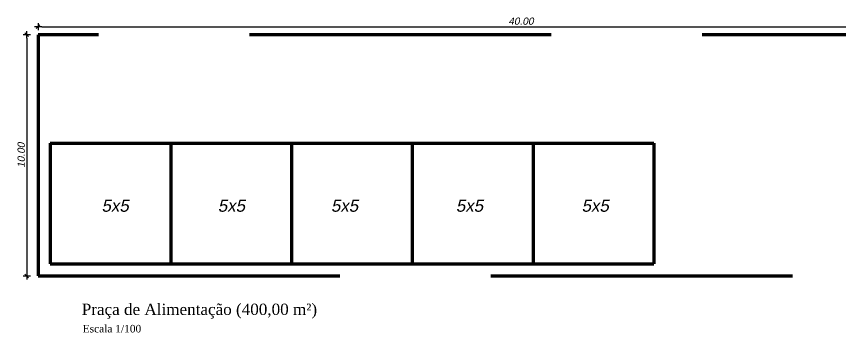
# Model space of a CAD drawing. Header units: metres. Extents: x 2113 to 5678, y -2764 to 956.
# Drawn here: x 3566.3 to 3600.4, y 262.52 to 275.63 of the extents above; entities that cross this region are included whole.
import ezdxf

# ---------------------------------------------------------------- set-up
doc = ezdxf.new("R2010")
doc.units = ezdxf.units.M
doc.header["$MEASUREMENT"] = 0
doc.linetypes.add('DASHED2', pattern=[0.375, 0.25, -0.125])
doc.layers.add('COTASOK', color=1, linetype='Continuous')
doc.layers.add('PAREDE', color=7, linetype='Continuous')
doc.styles.add('JEF', font='times.ttf', dxfattribs={"height": 0.3})
doc.styles.add('util2000', font='arial.ttf', dxfattribs={"oblique": 12.000028})
doc.dimstyles.new('int_1-50_m_MS_50', dxfattribs={"dimscale": 0.05, "dimtxt": 3, "dimasz": 1.5, "dimexe": 1, "dimexo": 0, "dimgap": 0.75, "dimtad": 1, "dimzin": 1, "dimdsep": 46, "dimtxsty": 'util2000', "dimblk": '_U2_SETA01', "dimcen": 1.5, "dimse1": 1, "dimse2": 1, "dimclrd": 1, "dimclre": 1, "dimclrt": 1, "dimazin": 3, "dimtfac": 1, "dimtix": 1, "dimtmove": 1, "dimatfit": 3, "dimldrblk": '_U2_SETA02', "dimfxl": 1, "dimtzin": 12, "dimarcsym": 0})

# ---------------------------------------------------------------- blocks, each defined once
blk = doc.blocks.new('_U2_SETA01')
at = {"color": 0}
for p, q in [((-1, 0), (1, 0)), ((0, -1), (0, 1))]:
    blk.add_line(p, q, dxfattribs=at)
blk.add_line((-0.5, -0.5), (0.5, 0.5))
blk = doc.blocks.new('*D92')
at = {"layer": 'Defpoints', "color": 0, "ltscale": 0.3, "transparency": 16777216}
for p in [(3607.202, 275.202), (3607.202, 275.202), (3567.199, 274.871)]:
    blk.add_point(p, dxfattribs=at)
at = {"layer": 'PAREDE', "color": 1, "lineweight": -2, "ltscale": 0.3, "transparency": 16777216}
blk.add_line((3567.349, 275.202), (3607.052, 275.202), dxfattribs=at)
at = {"layer": 'PAREDE', "color": 1, "lineweight": -2, "ltscale": 0.3, "transparency": 16777216, "xscale": 0.15, "yscale": 0.15, "zscale": 0.15, "rotation": 180}
blk.add_blockref('_U2_SETA01', (3567.199, 275.202), dxfattribs=at)
at = {"layer": 'PAREDE', "color": 1, "lineweight": -2, "ltscale": 0.3, "transparency": 16777216, "xscale": 0.15, "yscale": 0.15, "zscale": 0.15}
blk.add_blockref('_U2_SETA01', (3607.202, 275.202), dxfattribs=at)
at = {"layer": 'PAREDE', "color": 1, "ltscale": 0.3, "transparency": 16777216, "insert": (3587.2, 275.43), "char_height": 0.3, "attachment_point": 5, "style": 'util2000'}
blk.add_mtext('40.00', dxfattribs=at)
blk = doc.blocks.new('_U2_SETA02')
blk.add_solid([(-1, -0.17), (0, 0), (-1, 0.17)])
blk = doc.blocks.new('*D93')
at = {"layer": 'Defpoints', "color": 0, "ltscale": 0.3, "transparency": 16777216}
for p in [(3567.199, 274.871), (3566.728, 264.871), (3567.199, 264.871)]:
    blk.add_point(p, dxfattribs=at)
at = {"layer": 'PAREDE', "color": 1, "lineweight": -2, "ltscale": 0.3, "transparency": 16777216}
blk.add_line((3566.728, 274.721), (3566.728, 265.021), dxfattribs=at)
at = {"layer": 'PAREDE', "color": 1, "lineweight": -2, "ltscale": 0.3, "transparency": 16777216, "xscale": 0.15, "yscale": 0.15, "zscale": 0.15}
for p, rotation in [((3566.728, 274.871), 90), ((3566.728, 264.871), 270)]:
    blk.add_blockref('_U2_SETA01', p, dxfattribs=dict(at, rotation=rotation))
at = {"layer": 'PAREDE', "color": 1, "ltscale": 0.3, "transparency": 16777216, "insert": (3566.499, 269.871), "char_height": 0.3, "attachment_point": 5, "rotation": 90, "style": 'util2000'}
blk.add_mtext('10.00', dxfattribs=at)

msp = doc.modelspace()

# ---------------------------------------------------------------- linework, layer by layer
at = {"layer": 'PAREDE', "lineweight": 80}
for p, q in [((3567.699, 270.371), (3567.699, 265.371)), ((3567.699, 270.371), (3592.699, 270.371)), ((3572.699, 270.371), (3572.699, 265.371)), ((3577.699, 270.371), (3577.699, 265.371)), ((3582.699, 270.371), (3582.699, 265.371)), ((3587.699, 270.371), (3587.699, 265.371)), ((3592.699, 270.371), (3592.699, 265.371)), ((3567.699, 265.371), (3592.699, 265.371))]:
    msp.add_line(p, q, dxfattribs=at)
at = {"layer": 'PAREDE', "linetype": 'DASHED2', "lineweight": 80, "ltscale": 50}
msp.add_lwpolyline([(3567.199, 264.871), (3607.199, 264.871), (3607.199, 274.871), (3567.199, 274.871)], close=True, dxfattribs=at)

# ---------------------------------------------------------------- texts
at = {"layer": 'COTASOK', "style": 'JEF'}
msp.add_text('Praça de Alimentação (400,00 m²)', height=0.46875, dxfattribs=at).set_placement((3569.008, 263.25))
at = {"layer": 'COTASOK', "insert": (3569.046, 262.838), "char_height": 0.3125, "width": 11.83437, "attachment_point": 1, "style": 'JEF'}
msp.add_mtext('Escala 1/100', dxfattribs=at)
at = {"layer": 'PAREDE', "color": 1, "char_height": 0.5, "attachment_point": 7, "rotation": 359.9678, "style": 'util2000'}
for insert in [(3569.824, 267.522), (3574.641, 267.522), (3579.327, 267.522), (3584.502, 267.522), (3589.709, 267.522)]:
    msp.add_mtext('{\\f@Arial Unicode MS|b0|i0|c0|p34;\\C256;5x5}', dxfattribs=dict(at, insert=insert))

# ---------------------------------------------------------------- dimensions: what is measured, and where the dimension line sits
at = {"layer": 'PAREDE', "ltscale": 0.3}
dim = msp.add_linear_dim(base=(3607.202, 275.202), p1=(3567.199, 274.871), p2=(3607.202, 275.202), dimstyle='int_1-50_m_MS_50', override={"dimscale": 0.1}, dxfattribs=at)
dim.commit()
dim.dimension.update_dxf_attribs({"geometry": '*D92', "text_midpoint": (3587.2, 275.43)})
dim = msp.add_linear_dim(base=(3566.728, 264.871), p1=(3567.199, 274.871), p2=(3567.199, 264.871), angle=90, dimstyle='int_1-50_m_MS_50', override={"dimscale": 0.1}, dxfattribs=at)
dim.commit()
dim.dimension.update_dxf_attribs({"geometry": '*D93', "text_midpoint": (3566.499, 269.871)})

doc.saveas('drawing.dxf')
